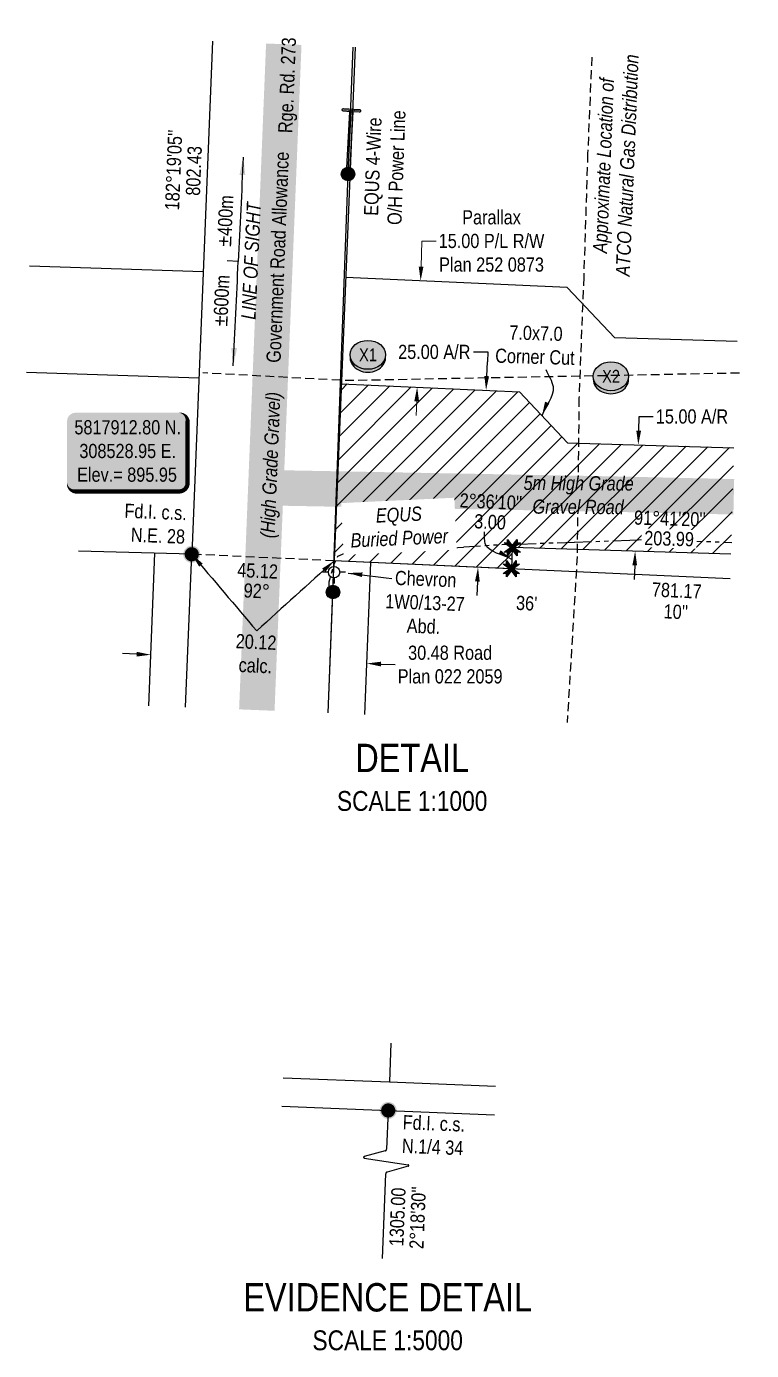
# Model space of a CAD drawing. Extents: x 307694 to 312040, y 5817589 to 5820267.
# Drawn here: x 309742 to 310253, y 5817589 to 5818523 of the extents above; entities that cross this region are included whole.
import ezdxf
from ezdxf.enums import TextEntityAlignment as Align

# ---------------------------------------------------------------- set-up
doc = ezdxf.new("R2010")
doc.units = 0
doc.header["$LTSCALE"] = 5
doc.header["$PDMODE"] = 35
doc.header["$PDSIZE"] = 0.5
for name, pattern in [('foc-QUARTERLINE', [33, 25, -3, 2, -3]), ('foc-TRAV', [1.875, 1.25, -0.625]), ('POWERLINE5', [7.8, 2.4, -0.6, 0.6, -0.6, 0.6, -0.6, 2.4]), ('UG_PIPE', [1.875, 1.25, -0.625])]:
    doc.linetypes.add(name, pattern=pattern)
doc.layers.get('Defpoints').update_dxf_attribs({"color": 9})
for name, color, linetype in [('AS-PIPE-UG', 44, 'UG_PIPE'), ('AS-POWER', 104, 'foc-POWER'), ('AS-POWER-EXISTING', 72, 'POWERLINE5'), ('AS-POWER-EXISTING-ANC', 72, 'Continuous'), ('AS-POWER-EXISTING-T', 72, 'Continuous'), ('AS-ROADS', 254, 'Continuous'), ('C-RW', 13, 'Continuous'), ('DETAIL-T', 7, 'Continuous'), ('F-WS-S', 8, 'Continuous'), ('L-BD', 7, 'Continuous'), ('L-BD1', 253, 'Continuous'), ('L-MON', 1, 'Continuous'), ('L-MON-T', 1, 'Continuous'), ('L-ROAD-T', 7, 'Continuous'), ('L-SEC', 7, 'Continuous'), ('L-SECQ', 8, 'foc-QUARTERLINE'), ('L-TITLEDB', 4, 'Continuous'), ('L-TITLEDB-T', 4, 'Continuous'), ('P-CROSSINGS', 250, 'Continuous'), ('P-PROPOSED', 10, 'Continuous'), ('P-TRAV', 4, 'foc-TRAV'), ('P-TXT', 4, 'Continuous')]:
    doc.layers.add(name, color=color, linetype=linetype)
doc.layers.add('C-RW-T', color=13, linetype='Continuous', lineweight=9)
doc.layers.add('T-TEXT', color=48, linetype='Continuous', lineweight=18)
doc.layers.add('P-PROPOSED-EXISTING-H', color=7, linetype='Continuous', true_color=0xffeebd)
doc.styles.add('80', font='ARIALN.TTF', dxfattribs={"height": 10})
doc.styles.add('80CG', font='ARIALN.TTF', dxfattribs={"height": 10})
doc.styles.add('80L', font='ARIALN.TTF', dxfattribs={"height": 10})
doc.styles.add('80LS', font='ARIALNI.TTF', dxfattribs={"height": 10})
doc.styles.add('Crossing', font='ARIALN.TTF', dxfattribs={"height": 10})
doc.styles.add('foc-LtypeFont', font='ARIALN.TTF', dxfattribs={"height": 7.35})
doc.linetypes.add('foc-POWER', pattern='A,6,-1,["P",foc-LtypeFont,S=0.2,R=0,X=-0.625,Y=-0.75],-1.24,4', length=12.24)
doc.dimstyles.new('COMPASS', dxfattribs={"dimscale": 5, "dimtxt": 10, "dimasz": 2.5, "dimexe": 0.2, "dimexo": 0.0625, "dimgap": 0.5, "dimtad": 0, "dimtih": 1, "dimtoh": 1, "dimzin": 0, "dimdsep": 46, "dimtxsty": '80', "dimcen": 0.1, "dimse1": 1, "dimse2": 1, "dimclrd": 256, "dimclrt": 256, "dimaunit": 1, "dimadec": 4, "dimazin": 0, "dimtfac": 0.06, "dimtofl": 0, "dimtmove": 0, "dimatfit": 1, "dimfxl": 0.2, "dimtolj": 1, "dimtzin": 0, "dimlwd": -1, "dimarcsym": 0})
doc.dimstyles.new('Compass 5 000', dxfattribs={"dimscale": 5, "dimtxt": 9, "dimasz": 2, "dimexe": 0.2, "dimexo": 0.0625, "dimgap": 0.5, "dimtad": 0, "dimtih": 1, "dimtoh": 1, "dimzin": 0, "dimdsep": 46, "dimtxsty": '80CG', "dimcen": 0.1, "dimse1": 1, "dimse2": 1, "dimclrd": 256, "dimclrt": 256, "dimaunit": 1, "dimadec": 4, "dimazin": 0, "dimtfac": 0.06, "dimtofl": 0, "dimtmove": 0, "dimatfit": 1, "dimfxl": 0.2, "dimtolj": 1, "dimtzin": 0, "dimlwd": -1, "dimarcsym": 0})

# ---------------------------------------------------------------- blocks, each defined once
blk = doc.blocks.new('fdia')
at = {"color": 255, "const_width": 1}
blk.add_lwpolyline([(-0.5, 0, 1), (0.5, 0, 1)], format="xyb", close=True, dxfattribs=at)
blk = doc.blocks.new('Fdiaa')
blk.add_blockref('fdia', (0, 0))
blk = doc.blocks.new('fdib')
at = {"color": 1, "const_width": 1.6}
blk.add_lwpolyline([(-0.4, 0, 1), (0.4, 0, 1)], format="xyb", close=True, dxfattribs=at)
at = {"color": 1}
blk.add_circle((0, 0), 0.8, dxfattribs=at)
blk = doc.blocks.new('Fdibb')
blk.add_blockref('fdib', (0, 0))
blk = doc.blocks.new('fdicc')
for name in ['Fdibb', 'Fdiaa']:
    blk.add_blockref(name, (0, 0))
blk = doc.blocks.new('FDI')
blk.add_blockref('fdicc', (0, 0))
blk = doc.blocks.new('POWERPOLE')
h = blk.add_hatch(color=255)
edge = h.paths.add_edge_path()
edge.add_arc((0, 0), 0.96, 0, 360)
at = {"linetype": 'Continuous'}
for p, q in [((0.68, -0.68), (-0.68, 0.68)), ((-0.68, -0.68), (0.68, 0.68))]:
    blk.add_line(p, q, dxfattribs=at)
blk.add_circle((0, 0), 0.96, dxfattribs=at)
blk = doc.blocks.new('*U463')
h = blk.add_hatch(color=255)
h.dxf.hatch_style = 1
edge = h.paths.add_edge_path()
edge.add_arc((1.1, -0.06), 0.2, -92.9957, 87.0043, ccw=False)
edge.add_line((1.09, -0.26), (-0.21, -0.19))
edge.add_line((-0.21, -0.19), (-1.11, -0.14))
edge.add_arc((-1.1, 0.06), 0.2, 87.0043, 267.0043, ccw=False)
edge.add_line((-1.09, 0.26), (1.11, 0.14))
h = blk.add_hatch(color=255)
h.dxf.hatch_style = 1
edge = h.paths.add_edge_path()
edge.add_arc((-0.47, -8.98), 0.2, 177.0043, 357.0043, ccw=False)
edge.add_line((-0.67, -8.97), (-0.21, -0.19))
edge.add_line((-0.21, -0.19), (0.19, -0.21))
edge.add_line((0.19, -0.21), (-0.27, -8.99))
at = {"color": 255}
blk.add_lwpolyline([(1.11, 0.14, -1), (1.09, -0.26), (-0.21, -0.19), (-1.11, -0.14, -1), (-1.09, 0.26)], format="xyb", close=True, dxfattribs=at)
at = {"color": 72, "const_width": 0.1, "flags": 128}
for points in [[(1.1, -0.06), (-1.1, 0.06)], [(-0.47, -8.98), (0, 0)]]:
    blk.add_lwpolyline(points, dxfattribs=at)
at = {"color": 255, "flags": 128}
blk.add_lwpolyline([(-0.27, -8.99, -1), (-0.67, -8.97), (-0.21, -0.19), (0.19, -0.21)], format="xyb", close=True, dxfattribs=at)
blk = doc.blocks.new('GABD')
for p, q in [((-0.81, 0), (-1.62, 0)), ((0, 0.81), (0, 1.62)), ((1.62, 0), (0.81, 0)), ((0, -0.81), (0, -1.62))]:
    blk.add_line(p, q)
blk.add_circle((0, 0), 0.8)
blk = doc.blocks.new('TEMP')
h = blk.add_hatch(color=255)
h.dxf.hatch_style = 1
h.paths.add_polyline_path([(0, 0.25), (-0.67, 1.15), (-0.67, 0.67), (-1.15, 0.67), (-0.25, 0), (-1.15, -0.67), (-0.67, -0.67), (-0.67, -1.15), (0, -0.25), (0.67, -1.15), (0.67, -0.67), (1.15, -0.67), (0.25, 0), (1.15, 0.67), (0.67, 0.67), (0.67, 1.15)])
h.paths.add_polyline_path([(0.57, 0.85), (0.57, 0.57), (0.85, 0.57), (0.08, 0), (0.85, -0.57), (0.57, -0.57), (0.57, -0.85), (0, -0.08), (-0.57, -0.85), (-0.57, -0.57), (-0.85, -0.57), (-0.08, 0), (-0.85, 0.57), (-0.57, 0.57), (-0.57, 0.85), (0, 0.08)], flags=16)
h = blk.add_hatch(color=1)
h.dxf.hatch_style = 1
h.paths.add_polyline_path([(0, 0.08), (-0.57, 0.85), (-0.57, 0.57), (-0.85, 0.57), (-0.08, 0), (-0.85, -0.57), (-0.57, -0.57), (-0.57, -0.85), (0, -0.08), (0.57, -0.85), (0.57, -0.57), (0.85, -0.57), (0.08, 0), (0.85, 0.57), (0.57, 0.57), (0.57, 0.85)])
at = {"color": 1}
for p, q in [((-0.08, 0), (0.08, 0)), ((0, 0.08), (0, -0.08))]:
    blk.add_line(p, q, dxfattribs=at)
at = {"color": 255, "flags": 128}
blk.add_lwpolyline([(-0.25, 0), (-1.15, 0.67), (-0.67, 0.67), (-0.67, 1.15), (0, 0.25), (0.67, 1.15), (0.67, 0.67), (1.15, 0.67), (0.25, 0), (1.15, -0.67), (0.67, -0.67), (0.67, -1.15), (0, -0.25), (-0.67, -1.15), (-0.67, -0.67), (-1.15, -0.67)], close=True, dxfattribs=at)
at = {"color": 1, "flags": 128}
blk.add_lwpolyline([(-0.08, 0), (-0.85, 0.57), (-0.57, 0.57), (-0.57, 0.85), (0, 0.08), (0.57, 0.85), (0.57, 0.57), (0.85, 0.57), (0.08, 0), (0.85, -0.57), (0.57, -0.57), (0.57, -0.85), (0, -0.08), (-0.57, -0.85), (-0.57, -0.57), (-0.85, -0.57)], close=True, dxfattribs=at)
blk = doc.blocks.new('*D464')
at = {"layer": 'Defpoints', "color": 0, "transparency": 16777216}
for p in [(309830.1, 5818092.92), (309982.46, 5818086.76), (309981.95, 5818074.05)]:
    blk.add_point(p, dxfattribs=at)
at = {"layer": 'L-TITLEDB-T', "transparency": 16777216}
for p, q in [((309819.6, 5818080.62), (309809.6, 5818081.02)), ((309991.94, 5818073.64), (310001.93, 5818073.24))]:
    blk.add_line(p, q, dxfattribs=at)
for points in [[(309819.66, 5818082.29), (309819.53, 5818078.95), (309829.59, 5818080.22)], [(309992, 5818075.31), (309991.87, 5818071.98), (309981.95, 5818074.05)]]:
    blk.add_solid(points, dxfattribs=at)
at = {"layer": 'L-TITLEDB-T', "transparency": 16777216, "insert": (310040.68, 5818073.24), "char_height": 10, "attachment_point": 5, "style": '80CG'}
blk.add_mtext('\\A1;30.48 Road\\PPlan 022 2059', dxfattribs=at)
blk = doc.blocks.new('xing2')
h = blk.add_hatch(color=50)
h.dxf.hatch_style = 1
edge = h.paths.add_edge_path()
edge.add_ellipse((0, 0), major_axis=(-12.5, 0), ratio=0.816297, start_angle=0, end_angle=360)
h = blk.add_hatch(color=250)
h.dxf.hatch_style = 1
edge = h.paths.add_edge_path()
edge.add_ellipse((0, -2.05), major_axis=(-12.5, 0), ratio=0.816297, start_angle=0, end_angle=180)
edge.add_line((12.5, -2.05), (12.5, 0))
edge.add_ellipse((0, 0), major_axis=(-12.5, 0), ratio=0.816297, start_angle=0, end_angle=180, ccw=False)
edge.add_line((-12.5, 0), (-12.5, -2.05))
at = {"color": 250}
blk.add_ellipse((0, 0), major_axis=(-12.5, 0), ratio=0.816297, dxfattribs=at)
blk.add_ellipse((0, -2.05), major_axis=(-12.5, 0), ratio=0.816297, start_param=0, end_param=3.141593, dxfattribs=at)
at = {"color": 250, "style": 'Crossing'}
blk.add_attdef('CROSSING', text='', height=9, dxfattribs=at).set_placement((0.09, 0.02), align=Align.MIDDLE_CENTER)
at = {"color": 250, "style": 'Crossing', "flags": 1}
for tag, p in [('OWNER', (0.09, -12.49)), ('DESCRIPTION', (0.09, -25.77)), ('LOCATION', (0.09, -39.3)), ('DWG_REF', (0.09, -52.84))]:
    blk.add_attdef(tag, text='', height=9, dxfattribs=at).set_placement(p, align=Align.MIDDLE_CENTER)
blk = doc.blocks.new('*D466')
at = {"layer": 'C-RW-T', "transparency": 16777216}
for p, q in [((310020.19, 5818353.93), (310020.78, 5818372.03)), ((310020.78, 5818372.03), (310030.78, 5818372.03)), ((310017.1, 5818258.99), (310016.78, 5818248.99))]:
    blk.add_line(p, q, dxfattribs=at)
for points in [[(310018.52, 5818353.98), (310021.85, 5818353.88), (310019.86, 5818343.93)], [(310015.43, 5818259.04), (310018.77, 5818258.93), (310017.43, 5818268.98)]]:
    blk.add_solid(points, dxfattribs=at)
at = {"layer": 'Defpoints', "color": 0, "transparency": 16777216}
for p in [(309882.61, 5818348.4), (310019.86, 5818343.93), (309880.17, 5818273.44)]:
    blk.add_point(p, dxfattribs=at)
at = {"layer": 'C-RW-T', "transparency": 16777216, "insert": (310069.86, 5818372.03), "char_height": 10, "attachment_point": 5, "style": '80CG'}
blk.add_mtext('\\A1;Parallax\\P15.00 P/L R/W\\PPlan 252 0873', dxfattribs=at)
blk = doc.blocks.new('*D467')
at = {"layer": 'Defpoints', "color": 0, "transparency": 16777216}
for p in [(310230.23, 5818226.55), (310171.12, 5818153.27), (310228.02, 5818151.59)]:
    blk.add_point(p, dxfattribs=at)
at = {"layer": 'P-TXT', "transparency": 16777216}
for p, q in [((310173.62, 5818238.22), (310173.92, 5818248.23)), ((310173.92, 5818248.23), (310183.92, 5818248.23)), ((310170.82, 5818143.27), (310170.53, 5818133.28))]:
    blk.add_line(p, q, dxfattribs=at)
for points in [[(310171.96, 5818238.27), (310175.29, 5818238.18), (310173.33, 5818228.23)], [(310169.16, 5818143.32), (310172.49, 5818143.22), (310171.12, 5818153.27)]]:
    blk.add_solid(points, dxfattribs=at)
at = {"layer": 'P-TXT', "transparency": 16777216, "insert": (310211.2, 5818248.23), "char_height": 10, "attachment_point": 5, "style": '80CG'}
blk.add_mtext('\\A1;15.00 A/R', dxfattribs=at)
blk = doc.blocks.new('*U462')
h = blk.add_hatch(color=254)
edge = h.paths.add_edge_path()
edge.add_line((-36.5, -28.5), (36.5, -28.5))
edge.add_arc((36.5, -22.5), 6, 270, 360)
edge.add_line((42.5, -22.5), (42.5, 21))
edge.add_arc((36.5, 21), 6, 0, 90)
edge.add_line((36.5, 27), (-36.5, 27))
edge.add_arc((-36.5, 21), 6, 90, 180)
edge.add_line((-42.5, 21), (-42.5, -22.5))
edge.add_arc((-36.5, -22.5), 6, 180, 270)
at = {"color": 1, "flags": 128}
blk.add_lwpolyline([(-36.5, -28.5, 3, 3, 0), (36.5, -28.5, 3, 3, 0.414214), (42.5, -22.5, 3, 3, 0), (42.5, 21, 3, 0, 0.414214), (36.5, 27, 0, 0, 0), (-36.5, 27, 0, 0, 0.414214), (-42.5, 21, 0, 0, 0), (-42.5, -22.5, 0, 3, 0.414214)], format="xyseb", close=True, dxfattribs=at)
blk.add_lwpolyline([(-26.12, -5.39, 0, 10, 0), (0, 0, 5, 5, 0)], format="xyseb", dxfattribs=at)
at = {"color": 1, "style": '80'}
blk.add_attdef('ENTER_TEXT_001', (-35.99, -5), '', height=10, dxfattribs=at)
blk = doc.blocks.new('*D472')
at = {"layer": 'Defpoints', "color": 0, "transparency": 16777216}
for p in [(310065.19, 5818266.8), (310066, 5818266.77), (310059.51, 5818141.94)]:
    blk.add_point(p, dxfattribs=at)
at = {"layer": 'P-TXT', "transparency": 16777216}
for p, q in [((310057.23, 5818293.76), (310067.23, 5818293.76)), ((310067.23, 5818293.76), (310066.91, 5818286.75)), ((310066.45, 5818276.76), (310066.91, 5818286.75)), ((310059.87, 5818131.92), (310059.42, 5818121.93))]:
    blk.add_line(p, q, dxfattribs=at)
for points in [[(310064.79, 5818276.83), (310068.12, 5818276.68), (310066, 5818266.77)], [(310058.2, 5818131.99), (310061.53, 5818131.84), (310060.32, 5818141.91)]]:
    blk.add_solid(points, dxfattribs=at)
at = {"layer": 'P-TXT', "transparency": 16777216, "insert": (310029.49, 5818293.76), "char_height": 10, "attachment_point": 5, "style": '80CG'}
blk.add_mtext('\\A1;25.00 A/R', dxfattribs=at)
blk = doc.blocks.new('linebrk')
blk.add_lwpolyline([(0, 0.00175, -0.346152), (-0.00019, 0.0015), (-0.00314, 0.00055, 0.772575), (-0.00312, 0.00036), (0.00312, -0.00036, -0.772575), (0.00314, -0.00055), (0.00019, -0.0015, 0.346152), (0, -0.00175)], format="xyb")

msp = doc.modelspace()

# ---------------------------------------------------------------- hatches: boundary and pattern name
at = {"layer": 'P-PROPOSED-EXISTING-H'}
h = msp.add_hatch(dxfattribs=at)
h.set_pattern_fill('ANSI31', color=256, scale=3.499667, style=0)
h.set_pattern_definition([(45, (-1095.856, 2341.539), (-7.856977622, 7.856977622), [])])
h.paths.add_polyline_path([(310238.557, 5818151.279), (310240.767, 5818226.24), (310123.462, 5818229.699), (310089.511, 5818265.698), (309964.016, 5818271.403), (309958.96, 5818146.515), (310083.835, 5818140.838), (310084.516, 5818155.821)])

# ---------------------------------------------------------------- linework, layer by layer
msp.add_line((309891.287, 5818357.57), (309883.413, 5818357.945))
at = {"layer": 'AS-PIPE-UG'}
for points in [[(310140.507, 5818501.805), (310137.638, 5818433.587)], [(310137.638, 5818433.587), (310134.853, 5818346.752), (310131.518, 5818261.252), (310130.908, 5818208.891)], [(310130.538, 5818177.087), (310130.218, 5818149.612), (310123.2, 5818032.387)]]:
    msp.add_lwpolyline(points, dxfattribs=at)
at = {"layer": 'AS-PIPE-UG', "flags": 128}
msp.add_lwpolyline([(310244.635, 5818278.846), (309968.668, 5818273.557), (309866.258, 5818278.977)], dxfattribs=at)
at = {"layer": 'AS-POWER', "flags": 128}
msp.add_lwpolyline([(309954.624, 5818039.169), (309958.078, 5818124.442), (309968.698, 5818419.307), (309972.388, 5818508.875)], dxfattribs=at)
at = {"layer": 'AS-POWER-EXISTING', "flags": 128}
msp.add_lwpolyline([(309958.078, 5818124.442), (309955.468, 5818126.272), (309955.433, 5818131.722), (309958.608, 5818143.237), (309961.568, 5818149.762), (309969.663, 5818153.352), (309980.283, 5818152.492), (310030.403, 5818154.862), (310071.903, 5818157.702), (310181.953, 5818161.562), (310239.207, 5818159.435)], dxfattribs=at)
at = {"layer": 'AS-ROADS', "const_width": 24.998, "flags": 128}
for points in [[(309923.381, 5818510.859), (309904.372, 5818041.191)], [(309910.721, 5818198.045), (310151.438, 5818193.606), (310240.67, 5818191.625)]]:
    msp.add_lwpolyline(points, dxfattribs=at)
at = {"layer": 'C-RW', "flags": 128}
for points in [[(309866.557, 5818350.405), (309744.122, 5818354.387)], [(310242.978, 5818301.201), (310156.713, 5818303.744), (310123.241, 5818339.236), (309967.05, 5818346.336)], [(309741.961, 5818279.424), (309863.523, 5818275.471)], [(309964.016, 5818271.403), (310089.511, 5818265.698), (310123.462, 5818229.699), (310240.767, 5818226.24)]]:
    msp.add_lwpolyline(points, dxfattribs=at)
at = {"layer": 'L-SEC', "flags": 128}
for points in [[(309873.135, 5818512.893), (309858.488, 5818151.082)], [(309973.628, 5818508.825), (309958.98, 5818147.014)], [(309858.488, 5818151.082), (309778.554, 5818153.387)], [(309854.121, 5818043.212), (309858.488, 5818151.082)], [(309954.615, 5818039.169), (309958.98, 5818147.014)], [(310238.043, 5818133.828), (309958.96, 5818146.515)], [(309922.874, 5817781.837), (309997.808, 5817778.874), (310072.743, 5817775.91)], [(309922.079, 5817761.738), (309997.014, 5817758.774), (310071.948, 5817755.811)]]:
    msp.add_lwpolyline(points, dxfattribs=at)
at = {"layer": 'L-SECQ', "flags": 128}
for points in [[(309998.929, 5817806.287), (309997.824, 5817778.873)], [(309997.014, 5817758.774), (309995.916, 5817731.549)], [(309995.212, 5817714.095), (309992.8, 5817654.272)]]:
    msp.add_lwpolyline(points, dxfattribs=at)
at = {"layer": 'L-TITLEDB', "flags": 128}
for points in [[(309828.145, 5818044.257), (309832.473, 5818151.832)], [(309980.491, 5818038.128), (309984.832, 5818145.339)]]:
    msp.add_lwpolyline(points, dxfattribs=at)
at = {"layer": 'P-PROPOSED'}
msp.add_lwpolyline([(310238.557, 5818151.279), (310084.516, 5818155.821), (310083.835, 5818140.838), (309958.96, 5818146.515), (309964.016, 5818271.403), (310089.511, 5818265.698), (310123.462, 5818229.699), (310240.767, 5818226.24)], dxfattribs=at)
at = {"layer": 'P-TRAV', "flags": 128}
msp.add_lwpolyline([(309958.96, 5818146.515), (309858.488, 5818151.082)], dxfattribs=at)

# ---------------------------------------------------------------- block references
at = {"layer": 'AS-POWER-EXISTING', "color": 4, "xscale": 4.999555549999982, "yscale": 4.999555549999982, "zscale": 4.999555549999982}
for p in [(309968.698, 5818419.307), (309958.078, 5818124.442)]:
    msp.add_blockref('POWERPOLE', p, dxfattribs=at)
at = {"layer": 'AS-POWER-EXISTING-ANC', "xscale": 4.999555549999982, "yscale": 4.999555549999982, "zscale": 4.999555549999982}
msp.add_blockref('*U463', (309971.048, 5818464.212), dxfattribs=at)
at = {"layer": 'DETAIL-T', "color": 4}
ref = msp.add_blockref('*U462', (309813.063, 5818223.895), dxfattribs=dict(at, xscale=0.99991111, yscale=0.99991111, zscale=0.99991111))
ref.add_attrib('ENTER_TEXT_001', '5817912.80 N.', (309775.747, 5818235.667), dxfattribs={"layer": '0', "color": 1, "height": 9.99911, "style": '80'})
ref.add_attrib('ENTER_TEXT_002', '308528.95 E.', (309779.246, 5818218.961), dxfattribs={"layer": '0', "color": 1, "height": 9.99911, "style": '80'})
ref.add_attrib('ENTER_TEXT_003', 'Elev.= 895.95', (309777.657, 5818202.255), dxfattribs={"layer": '0', "color": 1, "height": 9.99911, "style": '80'})
at = {"layer": 'L-MON', "color": 6, "xscale": 4.99955554999999, "yscale": 4.99955554999999, "zscale": 4.99955554999999}
for p in [(310084.516, 5818155.821), (310083.835, 5818140.838)]:
    msp.add_blockref('TEMP', p, dxfattribs=at)
at = {"layer": 'L-MON', "xscale": 4.99955554999999, "yscale": 4.99955554999999, "zscale": 4.99955554999999}
msp.add_blockref('FDI', (309858.488, 5818151.082), dxfattribs=at)
at = {"layer": 'L-MON', "color": 4, "xscale": 4.99955554999999, "yscale": 4.99955554999999, "zscale": 4.99955554999999}
msp.add_blockref('FDI', (309997.014, 5817758.774), dxfattribs=at)
at = {"layer": 'L-SECQ', "color": 3, "xscale": 4999.555549999997, "yscale": 4999.555549999997, "zscale": 4999.555549999997, "rotation": 357.691213235037}
msp.add_blockref('linebrk', (309995.564, 5817722.822), dxfattribs=at)
at = {"layer": 'P-CROSSINGS', "color": 6, "xscale": 0.99991111, "yscale": 0.99991111, "zscale": 0.99991111}
for p, values in [((309982.663, 5818291.743), {'CROSSING': 'X1'}), ((310154.049, 5818276.602), {'CROSSING': 'X2'})]:
    msp.add_blockref('xing2', p, dxfattribs=at).add_auto_attribs(values)

# ---------------------------------------------------------------- texts
at = {"rotation": 87.272775, "style": '80'}
for s, insert, char_height, width, attachment_point in [('%%P400m', (309881.28, 5818368.057), 9.9991, 42.10747, 4), ('\\pi6.37531;{\\fArial Narrow|b0|i1|c0|p34;LINE OF SIGH\\T1.55;T}', (309893.122, 5818310.542), 9.99911, 99.3391, 1), ('%%P600m', (309880.328, 5818348.081), 9.9991, 42.10747, 6)]:
    msp.add_mtext(s, dxfattribs=dict(at, insert=insert, char_height=char_height, width=width, attachment_point=attachment_point))
at = {"layer": 'AS-PIPE-UG', "insert": (310140.683, 5818348.015), "char_height": 9.99905, "attachment_point": 1, "rotation": 87.71237, "style": '80L'}
msp.add_mtext_dynamic_manual_height_columns('\\pi15.69653;{\\fArial Narrow|b0|i1|c0|p34;Approximate Location of \\P\\pi0.05;ATCO Natural Gas Distribution}', width=156.42211, gutter_width=49.995, heights=[0], dxfattribs=at)
at = {"layer": 'AS-POWER', "insert": (309979.648, 5818383.84), "char_height": 9.99905, "attachment_point": 1, "rotation": 87.932497, "style": '80L'}
msp.add_mtext_dynamic_manual_height_columns('\\pi6.24654;EQUS 4-Wire \\P\\pi0.33987;O/H Power Line', width=80.45388, gutter_width=49.995, heights=[0], dxfattribs=at)
at = {"layer": 'DETAIL-T', "color": 3, "char_height": 19.99822, "attachment_point": 5, "style": '80CG'}
for s, insert, width in [('DETAIL\\P{\\H0.7x;SCALE 1:1000}', (310013.906, 5817993.659), 105.49622), ('EVIDENCE DETAIL\\P{\\H0.7x;SCALE 1:5000}', (309996.624, 5817613.233), 202.99232)]:
    msp.add_mtext(s, dxfattribs=dict(at, insert=insert, width=width))
at = {"layer": 'F-WS-S', "insert": (309995.177, 5818139.764), "char_height": 9.99905, "attachment_point": 1, "rotation": 357.711888, "style": '80L'}
msp.add_mtext_dynamic_manual_height_columns('\\pi6.82289;Chevron\\P\\pi0.66385;1W0/13-27\\P\\pi16.50137;Abd.', width=55.58585, gutter_width=49.995, heights=[0], dxfattribs=at)
at = {"layer": 'L-BD', "style": '80L'}
for s, height, rotation, p in [("182°19'05''", 9.99911, 87.6818, (309845.693, 5818422.114)), ('802.43', 9.9991, 87.6818, (309859.93, 5818421.537)), ('781.17', 9.9991, 357.3972, (310200.486, 5818125.526)), ("10''", 9.9991, 357.3972, (310199.805, 5818110.543)), ('1305.00', 9.9991, 87.6912, (310003.494, 5817683.701)), ("2°18'30''", 9.9991, 87.6912, (310017.731, 5817683.127))]:
    msp.add_text(s, height=height, rotation=rotation, dxfattribs=at).set_placement(p, align=Align.MIDDLE)
at = {"layer": 'L-BD1', "style": '80L'}
for s, rotation, p in [("91°41'20''", 358.3111, (310195.595, 5818176.304)), ('45.12', 357.3972, (309904.945, 5818139.461)), ('92°', 357.3972, (309904.298, 5818125.227)), ("36'", 357.3972, (310094.626, 5818116.575))]:
    msp.add_text(s, height=9.9991, rotation=rotation, dxfattribs=at).set_placement(p, align=Align.MIDDLE)
at = {"layer": 'L-BD1', "insert": (310047.438, 5818194.197), "char_height": 9.99911, "width": 43.56134, "attachment_point": 1, "rotation": 357.39746, "line_spacing_factor": 0.855, "style": '80L'}
msp.add_mtext("\\pi0.21028;2°36'10''\\P\\pi11.14383;3.00 ", dxfattribs=at)
at = {"layer": 'L-MON-T', "char_height": 9.99905, "attachment_point": 1, "rotation": 357.712082, "style": '80L'}
for s, insert in [('\\pi1.0617;Fd.I. c.s.\\P\\pi6.22492;N.E. 28', (309810.231, 5818186.879)), ('\\pi1.0617;Fd.I. c.s.\\P\\pi1.17083;N.1/4 34', (310006.415, 5817755.607))]:
    msp.add_mtext_dynamic_manual_height_columns(s, width=43.05635, gutter_width=49.995, heights=[0], dxfattribs=dict(at, insert=insert))
at = {"layer": 'L-ROAD-T', "style": '80L'}
for s, p in [('Rge. Rd. 273', (309925.693, 5818481.892)), ('Government Road Allowance', (309919.059, 5818360.612))]:
    msp.add_text(s, height=9.99905, rotation=87.711894, dxfattribs=at).set_placement(p, align=Align.MIDDLE_CENTER)
at = {"layer": 'P-TXT', "char_height": 9.99905, "attachment_point": 1, "style": '80L'}
for s, width, insert, rotation in [('\\pi9.77622;7.0x7.0\\P\\pi0.32282;Corner Cut', 56.04283, (310072.8, 5818312.905), 358.3111), ('\\pi0.21028;20.12\\P\\pi3.01356;calc.', 28.16008, (309889.558, 5818094.9), 357.3972)]:
    msp.add_mtext_dynamic_manual_height_columns(s, width=width, gutter_width=49.995, heights=[0], dxfattribs=dict(at, insert=insert, rotation=rotation))
at = {"layer": 'T-TEXT', "style": '80LS'}
msp.add_text('(High Grade Gravel)', height=9.99905, rotation=87.711894, dxfattribs=at).set_placement((309913.951, 5818214.034), align=Align.MIDDLE_CENTER)
at = {"layer": 'T-TEXT', "insert": (310092.048, 5818206.462), "char_height": 9.99911, "attachment_point": 1, "rotation": 359.643093, "style": '80L'}
msp.add_mtext_dynamic_manual_height_columns('\\pi0.44901;{\\fArial Narrow|b0|i1|c0|p34;5m High Grade \\P\\pi6.86726;Gravel Road}', width=77.48738, gutter_width=47.496, heights=[0], dxfattribs=at)

# ---------------------------------------------------------------- dimensions: what is measured, and where the dimension line sits
at = {"layer": 'C-RW-T', "color": 6}
dim = msp.add_linear_dim(base=(310019.863, 5818343.935), p1=(309880.173, 5818273.444), p2=(309882.61, 5818348.398), angle=88.1375, text='Parallax\\P15.00 P/L R/W\\PPlan 252 0873', dimstyle='Compass 5 000', dxfattribs=at)
dim.commit()
dim.dimension.update_dxf_attribs({"geometry": '*D466', "text_midpoint": (310069.862, 5818372.031), "dimtype": 161})
at = {"layer": 'L-TITLEDB-T', "color": 6}
dim = msp.add_linear_dim(base=(309981.946, 5818074.048), p1=(309830.103, 5818092.923), p2=(309982.46, 5818086.755), angle=357.681771, text='30.48 Road\\PPlan 022 2059', dimstyle='Compass 5 000', dxfattribs=at)
dim.commit()
dim.dimension.update_dxf_attribs({"geometry": '*D464', "text_midpoint": (310040.677, 5818073.239), "dimtype": 161})
at = {"layer": 'P-TXT'}
dim = msp.add_linear_dim(base=(310066, 5818266.767), p1=(310059.514, 5818141.944), p2=(310065.19, 5818266.804), angle=87.3972, text='25.00 A/R', dimstyle='Compass 5 000', override={"dimtmove": 1}, dxfattribs=at)
dim.commit()
dim.dimension.update_dxf_attribs({"geometry": '*D472', "text_midpoint": (310037.703, 5818293.759), "dimtype": 161})

# ---------------------------------------------------------------- leaders
at = {"path_type": 1}
for points in [[(309894.789, 5818431.084), (309891.287, 5818357.57)], [(309887.785, 5818284.056), (309891.287, 5818357.57)]]:
    msp.add_leader(points, dimstyle='COMPASS', override={"dimgap": 0.5, "dimtad": 0}, dxfattribs=at)
at = {"layer": 'F-WS-S', "path_type": 1}
msp.add_leader([(309968.806, 5818137.862), (309999.506, 5818134.068)], dimstyle='Compass 5 000', override={"dimgap": 0.5, "dimtad": 0}, dxfattribs=at)
at = {"layer": 'L-BD1', "path_type": 1}
msp.add_leader([(310084.137, 5818147.479), (310065.464, 5818158.392), (310064.791, 5818166.969)], dimstyle='Compass 5 000', override={"dimgap": 0.5, "dimtad": 0}, dxfattribs=at)
at = {"layer": 'P-TXT', "path_type": 1}
msp.add_leader([(310105.449, 5818248.798), (310113.478, 5818269.105), (310108.28, 5818281.111)], dimstyle='Compass 5 000', override={"dimgap": 0.5, "dimtad": 0}, dxfattribs=at)
at = {"layer": 'P-TXT', "color": 6, "path_type": 1}
for points in [[(309858.488, 5818151.082), (309904.286, 5818097.07)], [(309958.96, 5818146.515), (309904.286, 5818097.07)]]:
    msp.add_leader(points, dimstyle='Compass 5 000', override={"dimgap": 0.5, "dimtad": 0}, dxfattribs=at)

# ---------------------------------------------------------------- next in the draw order: texts
at = {"layer": 'AS-POWER-EXISTING-T', "insert": (309969.112, 5818182.427), "char_height": 9.99894, "attachment_point": 1, "rotation": 2.707301, "style": '80L', "bg_fill": 2}
msp.add_mtext_dynamic_manual_height_columns('\\pi18.93612;{\\fArial Narrow|b0|i1|c0|p34;EQUS \\P\\pi0.29895;Buried Power}', width=69.84702, gutter_width=49.992, heights=[0], dxfattribs=at)
at = {"layer": 'L-BD1', "insert": (310195.226, 5818167.127), "char_height": 9.9991, "width": 35.81761, "attachment_point": 2, "rotation": 358.3111, "style": '80L', "bg_fill": 3, "box_fill_scale": 1.15, "bg_fill_color": 256, "bg_fill_true_color": 256, "bg_fill_transparency": 0}
msp.add_mtext('203.99', dxfattribs=at)

# ---------------------------------------------------------------- next in the draw order: block references
at = {"layer": 'F-WS-S', "xscale": 4.999555549999982, "yscale": 4.999555549999982, "zscale": 4.999555549999982}
msp.add_blockref('GABD', (309958.791, 5818138.458), dxfattribs=at)

# ---------------------------------------------------------------- next in the draw order: dimensions: what is measured, and where the dimension line sits
at = {"layer": 'P-TXT'}
dim = msp.add_linear_dim(base=(310171.116, 5818153.268), p1=(310230.225, 5818226.551), p2=(310228.015, 5818151.59), angle=268.3111, text='15.00 A/R', dimstyle='Compass 5 000', dxfattribs=at)
dim.commit()
dim.dimension.update_dxf_attribs({"geometry": '*D467', "text_midpoint": (310211.198, 5818248.231), "dimtype": 161})

doc.saveas('drawing.dxf')
